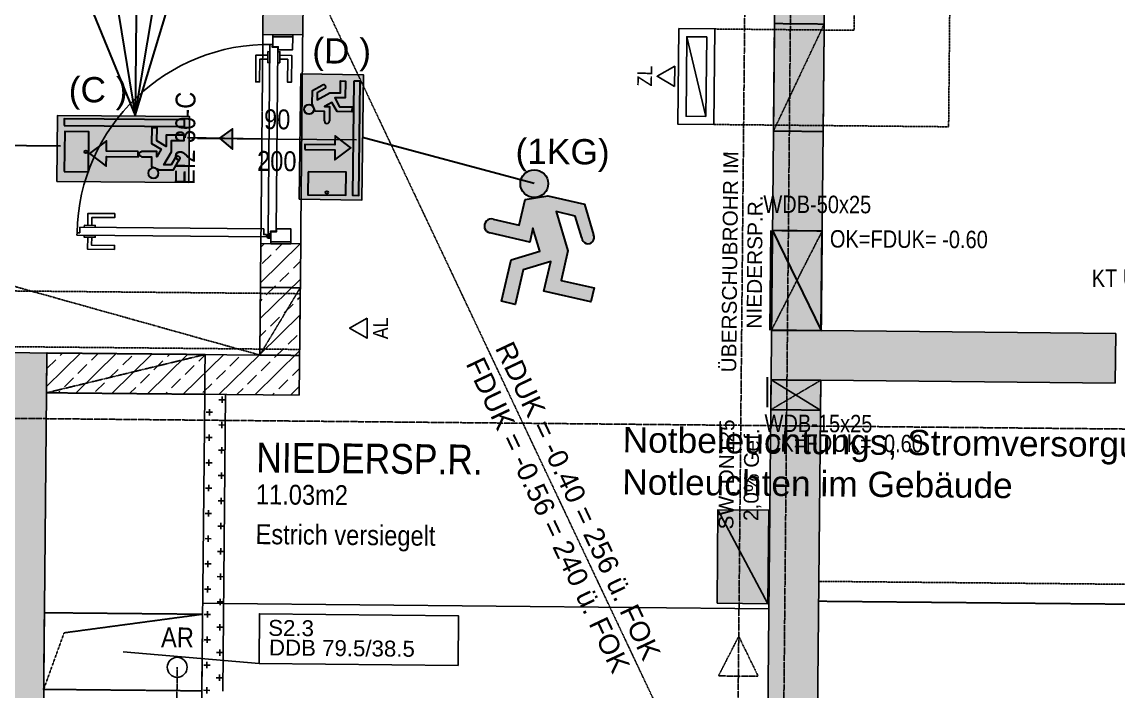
# Model space of a CAD drawing. Header units: millimetres. Extents: x 129024 to 200890, y -97881 to 32593.
# Drawn here: x 178564 to 184072, y -39188 to -35826 of the extents above; entities that cross this region are included whole.
import ezdxf
from ezdxf.enums import TextEntityAlignment as Align

# ---------------------------------------------------------------- set-up
doc = ezdxf.new("R2010")
doc.units = ezdxf.units.MM
doc.linetypes.add('HIDDEN2', pattern=[0.1875, 0.125, -0.0625])
doc.linetypes.add('STRICHPUNKT', pattern=[1, 0.5, -0.25, 0, -0.25])
for name, color, linetype in [('01-TXT---------M0', 1, 'Continuous'), ('01-TXT---------PP', 1, 'Continuous'), ('01-TXT-G00-Lk2-M0', 1, 'Continuous'), ('02-AXO-G00-Lk2-M0', 8, 'STRICHPUNKT'), ('02-DIM-G00-Lk2-ACHSEN', 251, 'Continuous'), ('02-DIM-G00-Lk2-M0', 8, 'Continuous'), ('02-FIL-G00-Lk2-ORANGE', 40, 'Continuous'), ('02-FIL-G00-Lk2-STB', 8, 'Continuous'), ('02-HID-G00-Lk2-M0', 8, 'HIDDEN2'), ('02-TWA-G00-Lk2-M0', 4, 'Continuous'), ('02-ZWA-G00-Lk2-M0', 2, 'Continuous'), ('03-HID-G00-LK2-M0', 8, 'HIDDEN2'), ('03-SYM-G00-LK2-M0', 8, 'Continuous'), ('03-TXT-G00-Lk2-M0', 8, 'Continuous'), ('05-STO---------M0', 1, 'Continuous'), ('05-SYM---------M0', 8, 'Continuous'), ('05-SYM-G00-LK2-M0', 8, 'Continuous'), ('05-TXT--------M0', 8, 'Continuous'), ('05-TXT-G00-LK2-M0', 8, 'Continuous'), ('05_HLP---------M0', 6, 'Continuous'), ('07-SAN-G00-Lk2-LÜFTUNGEN', 80, 'HIDDEN2'), ('07-SWK-G00-Lk2-M0', 34, 'STRICHPUNKT'), ('07-SWK-G00-Lk2-TXT', 34, 'Continuous')]:
    doc.layers.add(name, color=color, linetype=linetype)
doc.layers.add('E_Bauangaben', color=242, linetype='Continuous', true_color=0xcb1042)
doc.styles.add('0.EG (1)$0$ERSTELLTER_STIL_2', font='ARIALN.TTF')
doc.styles.add('ARIAL', font='arial.ttf', dxfattribs={"width": 0.85})
doc.styles.get("Standard").update_dxf_attribs({"font": 'arial.ttf'})
doc.dimstyles.new('pp chromy&schneider', dxfattribs={"dimscale": 0.005, "dimtxt": 25, "dimasz": 10, "dimexe": 0, "dimexo": 0, "dimgap": 5, "dimtad": 1, "dimdec": 1, "dimlfac": 100, "dimrnd": 0.1, "dimzin": 9, "dimdsep": 46, "dimtxsty": 'ARIAL', "dimblk": 'c&s kote', "dimcen": 0, "dimse1": 1, "dimse2": 1, "dimclrd": 8, "dimclrt": 8, "dimadec": 0, "dimazin": 0, "dimtfac": 0.75, "dimtdec": 1, "dimtix": 1, "dimtmove": 2, "dimatfit": 0, "dimldrblk": 'NONE', "dimfxl": 1, "dimtolj": 1, "dimlwd": -1, "dimarcsym": 0})
pattern_1 = [(44.45009, (103083.84, -85315.77), (-88.93653, 90.66032), []), (44.45009, (103173.64, -85316.63), (-88.93653, 90.66032), [63.5, -31.75])]

# ---------------------------------------------------------------- blocks, each defined once
blk = doc.blocks.new('c&s kote')
at = {"color": 8}
for p, q in [((0, -2), (0, 2)), ((0, 2), (0, -2)), ((-2, 0), (2, 0)), ((2, 0), (-2, 0))]:
    blk.add_line(p, q, dxfattribs=at)
blk.add_circle((0, 0), 0.5, dxfattribs=at)
blk = doc.blocks.new('*D570')
at = {"layer": '02-DIM-G00-Lk2-M0', "color": 8, "transparency": 16777216}
blk.add_line((179577, -38747.8), (182316.8, -38774.1), dxfattribs=at)
at = {"layer": 'Defpoints', "color": 0, "transparency": 16777216}
for p in [(182316.8, -38774.1), (179566.6, -39827.7), (182306.4, -39854)]:
    blk.add_point(p, dxfattribs=at)
at = {"layer": '02-DIM-G00-Lk2-M0', "color": 8, "transparency": 16777216, "xscale": 0.05, "yscale": 0.05, "zscale": 0.05}
for p, rotation in [((179576.9, -38747.8), 179.4500874510324), ((182316.8, -38774.1), 359.4500874510325)]:
    blk.add_blockref('c&s kote', p, dxfattribs=dict(at, rotation=rotation))
at = {"layer": '02-DIM-G00-Lk2-M0', "color": 8, "transparency": 16777216, "insert": (180946.9, -38760.8), "char_height": 0.125, "attachment_point": 5, "rotation": 359.4501, "style": 'ARIAL'}
blk.add_mtext('\\A1;273999.9', dxfattribs=at)
blk = doc.blocks.new('_None')
blk = doc.blocks.new('01-SQM')
at = {"layer": '01-TXT---------M0', "color": 1, "style": 'ARIAL', "width": 0.85}
blk.add_attdef('ROOM', (0, 0), '', height=0.15, dxfattribs=at)
blk.add_attdef('AREA', text='', height=0.1, dxfattribs=at).set_placement((0, -0.06), align=Align.TOP_LEFT)
at = {"layer": '01-TXT---------PP', "color": 1, "style": 'ARIAL', "width": 0.85}
blk.add_attdef('NR', text='', height=0.15, dxfattribs=at).set_placement((-0.1173, 0), align=Align.RIGHT)
blk.add_attdef('FLOOR', text='', height=0.1, dxfattribs=at).set_placement((0, -0.26), align=Align.TOP_LEFT)
blk = doc.blocks.new('03-rar')
blk.add_circle((0, 0), 0.05)
at = {"layer": '01-TXT---------M0', "color": 8, "style": 'ARIAL', "width": 0.85}
blk.add_attdef('RR', text='', height=0.1, dxfattribs=at).set_placement((0, 0.1), align=Align.CENTER)
blk = doc.blocks.new('05-TXT')
at = {"layer": '05-TXT--------M0'}
blk.add_line((-0.4, 0), (0.4, 0), dxfattribs=at)
at = {"layer": '05-TXT--------M0', "color": 8, "style": 'ARIAL', "width": 0.85}
blk.add_attdef('BREITE', text='', height=0.1, dxfattribs=at).set_placement((0, 0.05), align=Align.CENTER)
blk.add_attdef('HÖHE', text='', height=0.1, rotation=360, dxfattribs=at).set_placement((0, -0.06), align=Align.TOP_CENTER)
blk = doc.blocks.new('*D555')
at = {"layer": '02-DIM-G00-Lk2-ACHSEN', "color": 8, "transparency": 16777216}
blk.add_arc((189767, -26285), 378.3, 359.4577, 89.4425, dxfattribs=at)
at = {"layer": 'Defpoints', "color": 0, "transparency": 16777216}
for p in [(189790.7, -23821.4), (158479.2, -25984.7), (190096.4, -26099), (192166.9, -26308), (189455.4, -58747.3)]:
    blk.add_point(p, dxfattribs=at)
at = {"layer": '02-DIM-G00-Lk2-ACHSEN', "color": 8, "transparency": 16777216, "xscale": 0.05, "yscale": 0.05, "zscale": 0.05}
for p, rotation in [((189770.6, -25906.8), 179.44630059339), ((190145.3, -26288.6), 269.4538743099132)]:
    blk.add_blockref('c&s kote', p, dxfattribs=dict(at, rotation=rotation))
at = {"layer": '02-DIM-G00-Lk2-ACHSEN', "color": 8, "transparency": 16777216, "insert": (190037.1, -26020.1), "char_height": 0.125, "attachment_point": 5, "rotation": 314.4501, "style": 'ARIAL'}
blk.add_mtext('\\A1;90.00°', dxfattribs=at)
blk = doc.blocks.new('*D537')
at = {"layer": '02-DIM-G00-Lk2-ACHSEN', "color": 8, "transparency": 16777216}
blk.add_arc((161316.2, -55406.6), 946.5, 178.7656, 269.4471, dxfattribs=at)
at = {"layer": 'Defpoints', "color": 0, "transparency": 16777216}
for p in [(161622, -23551.1), (158274.1, -55340.9), (160488.3, -55865.4), (191881.3, -56066.9), (161286.7, -58476.9)]:
    blk.add_point(p, dxfattribs=at)
at = {"layer": '02-DIM-G00-Lk2-ACHSEN', "color": 8, "transparency": 16777216, "xscale": 0.05, "yscale": 0.05, "zscale": 0.05}
for p, rotation in [((160369.9, -55386.2), 88.76408441988075), ((161307.1, -56353.1), 359.4485741282728)]:
    blk.add_blockref('c&s kote', p, dxfattribs=dict(at, rotation=rotation))
at = {"layer": '02-DIM-G00-Lk2-ACHSEN', "color": 8, "transparency": 16777216, "insert": (160636.6, -56065.3), "char_height": 0.125, "attachment_point": 5, "rotation": 314.1063, "style": 'ARIAL'}
blk.add_mtext('\\A1;90.69°', dxfattribs=at)
blk = doc.blocks.new('*D538')
at = {"layer": '02-DIM-G00-Lk2-ACHSEN', "color": 8, "transparency": 16777216}
blk.add_arc((189481.7, -56015), 916.3, 269.4532, 358.7594, dxfattribs=at)
at = {"layer": 'Defpoints', "color": 0, "transparency": 16777216}
for p in [(189790.7, -23821.4), (158274.1, -55340.9), (191881.3, -56066.9), (189929, -56814.7), (189455.4, -58747.3)]:
    blk.add_point(p, dxfattribs=at)
at = {"layer": '02-DIM-G00-Lk2-ACHSEN', "color": 8, "transparency": 16777216, "xscale": 0.05, "yscale": 0.05, "zscale": 0.05}
for p, rotation in [((190397.7, -56034.8), 88.7610078103221), ((189472.9, -56931.2), 179.4516507379268)]:
    blk.add_blockref('c&s kote', p, dxfattribs=dict(at, rotation=rotation))
at = {"layer": '02-DIM-G00-Lk2-ACHSEN', "color": 8, "transparency": 16777216, "insert": (190119.3, -56672.9), "char_height": 0.125, "attachment_point": 5, "rotation": 44.1063, "style": 'ARIAL'}
blk.add_mtext('\\A1;89.31°', dxfattribs=at)
blk = doc.blocks.new('TÜR-BLOCKZARGE-90')
at = {"layer": '05-STO---------M0'}
for points in [[(-0.465, 0.05), (-0.515, 0.05), (-0.515, -0.05), (-0.45, -0.05), (-0.45, -0.05), (-0.45, -0.05), (-0.45, 0.022), (-0.465, 0.022), (-0.465, 0.05)], [(0.465, 0.05), (0.515, 0.05), (0.515, -0.05), (0.45, -0.05), (0.45, -0.05), (0.45, -0.05), (0.45, 0.022), (0.465, 0.022), (0.465, 0.05)]]:
    blk.add_lwpolyline(points, dxfattribs=at)
at = {"layer": '05-SYM---------M0'}
for points in [[(-0.4516, 0.0864), (-0.4516, 0.0864), (-0.4516, 0.0864), (-0.4516, 0.0864), (-0.4796, 0.0864), (-0.4796, 0.0724), (-0.4916, 0.0724), (-0.4916, 1.0244), (-0.4796, 1.0244), (-0.4796, 1.0104), (-0.4516, 1.0104), (-0.4516, 1.0104), (-0.4516, 1.0104), (-0.4516, 0.0864)], [(-0.5016, 0.9704), (-0.5616, 0.9704), (-0.5616, 0.8354), (-0.5416, 0.8354), (-0.5416, 0.9504), (-0.5016, 0.9504)], [(-0.4916, 0.9879), (-0.5016, 0.9879), (-0.5016, 0.9329), (-0.4916, 0.9329)], [(-0.4516, 0.9879), (-0.4416, 0.9879), (-0.4416, 0.9329), (-0.4516, 0.9329)], [(-0.4416, 0.9704), (-0.3816, 0.9704), (-0.3816, 0.8354), (-0.4016, 0.8354), (-0.4016, 0.9504), (-0.4416, 0.9504)], [(-0.493, 0.0604), (-0.483, 0.0604)], [(-0.488, 0.0654), (-0.488, 0.0554)]]:
    blk.add_lwpolyline(points, dxfattribs=at)
for points in [[(-0.515, 0.05), (-0.525, 0.05), (-0.525, -0.05), (-0.515, -0.05)], [(0.515, 0.05), (0.525, 0.05), (0.525, -0.05), (0.515, -0.05)]]:
    blk.add_lwpolyline(points, close=True, dxfattribs=at)
blk.add_circle((-0.488, 0.0604), 0.01, dxfattribs=at)
blk.add_arc((-0.488, 0.0604), 0.964, 359.5008, 89.5008, dxfattribs=at)
at = {"layer": '05_HLP---------M0'}
for points in [[(0.422, 0.074), (0.422, 0.134), (0.287, 0.134), (0.287, 0.114), (0.402, 0.114), (0.402, 0.074)], [(-0.525, 0.1), (-0.525, -0.1)], [(-0.462, 0.024), (-0.462, 0.024), (-0.462, 0.024), (-0.462, 0.024), (-0.462, 0.052), (-0.476, 0.052), (-0.476, 0.064), (0.476, 0.064), (0.476, 0.052), (0.462, 0.052), (0.462, 0.024), (0.462, 0.024), (0.462, 0.024), (-0.462, 0.024)], [(0.4395, 0.064), (0.4395, 0.074), (0.3845, 0.074), (0.3845, 0.064)], [(0.525, 0.1), (0.525, -0.1)], [(0.422, 0.014), (0.422, -0.046), (0.287, -0.046), (0.287, -0.026), (0.402, -0.026), (0.402, 0.014)], [(0.4395, 0.024), (0.4395, 0.014), (0.3845, 0.014), (0.3845, 0.024)]]:
    blk.add_lwpolyline(points, dxfattribs=at)
blk = doc.blocks.new('*D512')
at = {"layer": '02-DIM-G00-Lk2-M0', "color": 8, "transparency": 16777216}
for p, q in [((179471.9, -38746.8), (179471.8, -38746.8)), ((179471.9, -38746.8), (179576.9, -38747.8)), ((179577, -38747.8), (179577, -38747.8))]:
    blk.add_line(p, q, dxfattribs=at)
at = {"layer": 'Defpoints', "color": 0, "transparency": 16777216}
for p in [(179587, -37697.8), (179576.9, -38747.8), (179471.4, -38801.8)]:
    blk.add_point(p, dxfattribs=at)
at = {"layer": '02-DIM-G00-Lk2-M0', "color": 8, "transparency": 16777216, "xscale": 0.05, "yscale": 0.05, "zscale": 0.05}
for p, rotation in [((179471.9, -38746.8), 359.4500874510325), ((179576.9, -38747.8), 179.4500874510324)]:
    blk.add_blockref('c&s kote', p, dxfattribs=dict(at, rotation=rotation))
at = {"layer": '02-DIM-G00-Lk2-M0', "color": 8, "transparency": 16777216, "insert": (179735.1, -38660.5), "char_height": 0.125, "attachment_point": 5, "rotation": 359.4501, "style": 'ARIAL'}
blk.add_mtext('\\A1;10500', dxfattribs=at)
blk = doc.blocks.new('9809550')
at = {"color": 18, "lineweight": 30, "true_color": 0x000000}
for points in [[(423921.7, 99168.8), (423956.8, 99168.8), (423956.8, 99202.9), (423984.5, 99214.5), (424033.7, 99214.5), (424053.8, 99178.3)], [(424040.2, 99170.9), (424025.2, 99196.7), (423999.7, 99196.8), (424026.2, 99150.3), (424026.2, 99110.9), (424070.2, 99110.9), (424070.2, 99092.3), (424007.5, 99092.3), (424007.5, 99131.7), (423975, 99113.1), (423975, 99067), (423956.5, 99067), (423956.5, 99122.4), (423990.5, 99141.9), (423975.1, 99168.8), (423975.1, 99150.2), (423921.7, 99150.3)]]:
    blk.add_lwpolyline(points, dxfattribs=at)
blk.add_circle((423963.6, 99225.9), 18.1, dxfattribs=at)
for centre, radius, start, end in [((424047.8, 99173.1), 7.96, 195.7299, 41.4005), ((423921.7, 99159.5), 9.27, 89.9849, 270.0151)]:
    blk.add_arc(centre, radius, start, end, dxfattribs=at)
blk = doc.blocks.new('RIVO-SIBEL-ARR-down')
h = blk.add_hatch(color=100)
h.paths.add_polyline_path([(3686.69, 1956.46), (3686.69, 1947.63), (3704.36, 1947.63), (3704.36, 1956.46)])
h.paths.add_polyline_path([(3693.72, 1955.75), (3694.43, 1955.76), (3694.43, 1951.52), (3695.72, 1951.52), (3694.04, 1949.27), (3692.34, 1951.53), (3693.72, 1951.53)], flags=16)
h.paths.add_polyline_path([(3690.59, 1955.25), (3690.59, 1949.9), (3687.35, 1949.9), (3687.35, 1955.25)], flags=16)
h.paths.add_polyline_path([(3699.13, 1953.06), (3699.13, 1954.59, -0.30558), (3698.7, 1955.23, -1), (3700.07, 1955.23, -0.302406), (3699.65, 1954.59), (3700.18, 1954.8), (3702.06, 1954.8), (3702.82, 1953.42, -0.97219), (3702.38, 1953), (3701.73, 1954.12), (3700.76, 1954.12), (3701.77, 1952.35), (3701.77, 1950.85), (3703.45, 1950.85), (3703.45, 1950.14), (3701.06, 1950.14), (3701.06, 1951.64), (3699.82, 1950.93), (3699.82, 1949.18), (3699.12, 1949.18), (3699.12, 1951.29), (3700.41, 1952.03), (3699.82, 1953.05), (3699.82, 1952.35), (3697.79, 1952.35, -1), (3697.79, 1953.06)], flags=16)
h.paths.add_polyline_path([(3703.45, 1948.98), (3703.45, 1948.07), (3687.35, 1948.07), (3687.35, 1948.98)], flags=16)
h = blk.add_hatch(color=7)
h.paths.add_polyline_path([(3690.59, 1955.25), (3687.35, 1955.25), (3687.35, 1949.9), (3690.59, 1949.9)])
h.paths.add_polyline_path([(3703.45, 1948.98), (3687.35, 1948.98), (3687.35, 1948.07), (3703.45, 1948.07)])
blk.add_hatch(color=256).paths.add_polyline_path([(3693.72, 1951.53), (3692.34, 1951.53), (3694.04, 1949.27), (3695.72, 1951.52), (3694.43, 1951.52), (3694.43, 1955.76), (3693.72, 1955.75)])
h = blk.add_hatch(color=256)
h.paths.add_polyline_path([(3700.76, 1954.12), (3701.73, 1954.12), (3702.38, 1953, 0.97219), (3702.82, 1953.42), (3702.06, 1954.8), (3700.18, 1954.8), (3699.13, 1954.36), (3699.13, 1953.06), (3697.79, 1953.06, 1), (3697.79, 1952.35), (3699.82, 1952.35), (3699.82, 1953.05), (3700.41, 1952.03), (3699.12, 1951.29), (3699.12, 1949.18), (3699.82, 1949.18), (3699.82, 1950.93), (3701.06, 1951.64), (3701.06, 1950.14), (3703.45, 1950.14), (3703.45, 1950.85), (3701.77, 1950.85), (3701.77, 1952.35)])
h.paths.add_polyline_path([(3698.7, 1955.23, 1), (3700.07, 1955.23, 1)])
blk.add_lwpolyline([(3686.69, 1956.46), (3704.36, 1956.46), (3704.36, 1947.63), (3686.69, 1947.63)], close=True)
at = {"color": 18, "lineweight": 30, "true_color": 0x000000}
for points in [[(3690.59, 1955.25), (3687.35, 1955.25), (3687.35, 1949.9), (3690.59, 1949.9)], [(3703.45, 1948.98), (3687.35, 1948.98), (3687.35, 1948.07), (3703.45, 1948.07)]]:
    blk.add_lwpolyline(points, close=True, dxfattribs=at)
blk.add_lwpolyline([(3693.72, 1955.75), (3693.72, 1951.53), (3692.34, 1951.53), (3694.04, 1949.27), (3695.72, 1951.52), (3694.43, 1951.52), (3694.43, 1955.76), (3693.72, 1955.75)], dxfattribs=at)
blk.add_circle((3687.72, 1952.58), 0.19, dxfattribs=at)
at = {"xscale": 0.0381026673526157, "yscale": 0.0381026673526157, "zscale": 0.0381026673526157}
blk.add_blockref('9809550', (-12454.76, -1825.54), dxfattribs=at)
blk = doc.blocks.new('Fluchtwegpfeil')
at = {"lineweight": 30}
h = blk.add_hatch(color=100, dxfattribs=at)
h.dxf.hatch_style = 1
h.paths.add_polyline_path([(178497.6, 33031), (178497.6, 32977.4), (178562.6, 32977.4), (178563.3, 32977.9)])
h.paths.add_polyline_path([(178562.6, 32977.4), (178497.6, 32977.4), (178497.6, 32929.8)])
at = {"color": 100, "lineweight": 30}
blk.add_lwpolyline([(178563.3, 32977.9), (178497.6, 33031), (178497.6, 32929.8), (178563.3, 32977.9)], dxfattribs=at)
blk = doc.blocks.new('750298750')
h = blk.add_hatch(color=3)
h.paths.add_polyline_path([(426943.6, 99576.9), (426968.1, 99576.8), (426982.5, 99552, 1.25347), (426995.6, 99559.2), (426976.3, 99594), (426929, 99594), (426902.3, 99582.8), (426902.3, 99550), (426868.6, 99550, 1), (426868.6, 99532.2), (426919.9, 99532.1), (426919.9, 99550), (426934.8, 99524.1), (426902.1, 99505.4), (426902.1, 99452.1), (426919.8, 99452.1), (426919.8, 99496.4), (426951.1, 99514.3), (426951.1, 99476.4), (427011.4, 99476.4), (427011.4, 99494.3), (426969.1, 99494.3), (426969.1, 99532.2)])
h.paths.add_polyline_path([(426891.5, 99604.9, 1), (426926.3, 99604.9, 1)])
at = {"xscale": 0.9619413167778113, "yscale": 0.9619413167778113, "zscale": 0.9619413167778113}
blk.add_blockref('9809550', (19080.8, 4155.4), dxfattribs=at)
blk = doc.blocks.new('595995')
blk.add_hatch(color=256).paths.add_polyline_path([(423732.4, 99468.9), (423791.5, 99424.8), (423791.5, 99458.8), (423902.8, 99458.8), (423902.6, 99477.2), (423791.8, 99477.2), (423791.8, 99513.6)])
at = {"color": 18, "lineweight": 30, "true_color": 0x000000}
blk.add_lwpolyline([(423902.6, 99477.2), (423791.8, 99477.2), (423791.8, 99513.6), (423732.4, 99468.9), (423791.5, 99424.8), (423791.5, 99458.8), (423902.8, 99458.8), (423902.6, 99477.2)], dxfattribs=at)
blk = doc.blocks.new('RIVO-RZ-ARR_right')
h = blk.add_hatch(color=100)
h.paths.add_polyline_path([(423617.7, 99567.6), (423617.7, 99335.8), (424081.3, 99335.8), (424081.3, 99567.6)])
h.paths.add_polyline_path([(423908.3, 99478.6), (423908.3, 99512.6), (423967.3, 99468.5), (423907.9, 99423.9), (423907.9, 99460.2), (423797.1, 99460.2), (423797, 99478.6)], flags=16)
h.paths.add_polyline_path([(423735.7, 99518.5), (423749.5, 99512.3), (423749.5, 99478.1), (423784.5, 99478.1, -0.998804), (423784.6, 99459.6), (423731.2, 99459.5), (423731.2, 99478.1), (423715.7, 99451.2), (423749.8, 99431.8), (423749.8, 99376.3), (423731.3, 99376.3), (423731.3, 99422.4), (423698.8, 99441), (423698.8, 99401.6), (423636.1, 99401.6), (423636.1, 99420.2), (423680.1, 99420.2), (423680.1, 99459.6), (423706.5, 99506.1), (423681.1, 99506), (423666.1, 99480.2, -1.008523), (423650.8, 99484.7), (423672.6, 99523.9), (423721.8, 99523.9), (423735.7, 99518.5, -0.302406), (423724.6, 99535.2, -1), (423760.8, 99535.2, -0.535619)], flags=16)
h.paths.add_polyline_path([(424057.5, 99371.2), (424057.5, 99347.4), (423635.1, 99347.4), (423635.1, 99371.2)], flags=16)
h.paths.add_polyline_path([(423970.6, 99533.1), (424055.7, 99533.1), (424055.7, 99392.7), (423970.6, 99392.7)], flags=16)
h = blk.add_hatch(color=256)
h.paths.add_polyline_path([(423706.5, 99506.1), (423680.1, 99459.6), (423680.1, 99420.2), (423636.1, 99420.2), (423636.1, 99401.6), (423698.8, 99401.6), (423698.8, 99441), (423731.3, 99422.4), (423731.3, 99376.3), (423749.8, 99376.3), (423749.8, 99431.8), (423715.7, 99451.2), (423731.2, 99478.1), (423731.2, 99459.5), (423784.6, 99459.6, 0.998804), (423784.5, 99478.1), (423749.5, 99478.1), (423749.5, 99512.3), (423721.8, 99523.9), (423672.6, 99523.9), (423652.5, 99487.7, 1.25347), (423666.1, 99480.2), (423681.1, 99506)])
h.paths.add_polyline_path([(423760.8, 99535.2, 1), (423724.6, 99535.2, 1)])
for points in [[(424055.7, 99533.1), (423970.6, 99533.1), (423970.6, 99392.7), (424055.7, 99392.7)], [(424057.5, 99347.4), (424057.5, 99371.2), (423635.1, 99371.2), (423635.1, 99347.4)]]:
    blk.add_hatch(color=256).paths.add_polyline_path(points)
blk.add_lwpolyline([(423617.7, 99567.6), (424081.3, 99567.6), (424081.3, 99335.8), (423617.7, 99335.8)], close=True)
at = {"color": 18, "lineweight": 30, "true_color": 0x000000}
for points in [[(424055.7, 99533.1), (423970.6, 99533.1), (423970.6, 99392.7), (424055.7, 99392.7)], [(424057.5, 99371.2), (423635.1, 99371.2), (423635.1, 99347.4), (424057.5, 99347.4)]]:
    blk.add_lwpolyline(points, close=True, dxfattribs=at)
blk.add_circle((423980.2, 99463.1), 5, dxfattribs=at)
at = {"xscale": -1, "rotation": 359.9999999997448}
blk.add_blockref('9809550', (847706.3, 309.3), dxfattribs=at)
at = {"rotation": 180.0000000000325}
blk.add_blockref('595995', (847699.7, 198937.4), dxfattribs=at)
blk = doc.blocks.new('Gruppenbatterie-Verteiler')
h = blk.add_hatch(color=256)
h.set_gradient(color1=(0, 255, 0), color2=(0, 255, 0), tint=1)
h.paths.add_polyline_path([(2108.28, 646.2), (2091.24, 646.2), (2091.24, 636.93)])
h = blk.add_hatch(color=256)
h.set_gradient(color1=(255, 255, 255), tint=1)
h.paths.add_polyline_path([(2108.28, 636.93), (2108.28, 646.2), (2091.24, 636.93)])
blk.add_lwpolyline([(2091.24, 646.2), (2108.28, 646.2), (2108.28, 636.93), (2091.24, 636.93)], close=True)
blk.add_lwpolyline([(2091.24, 636.93), (2108.28, 646.2)])

msp = doc.modelspace()

# ---------------------------------------------------------------- hatches: boundary and pattern name
at = {"layer": '02-FIL-G00-Lk2-ORANGE'}
h = msp.add_hatch(dxfattribs=at)
h.set_pattern_fill('CROSS', color=256, scale=10, angle=106.4966287, style=0)
h.set_pattern_definition([(359.45009, (103083.837, -85315.77), (64.106525, 62.887625), [31.75, -95.25]), (89.45009, (103099.56, -85331.8), (-62.887625, 64.106525), [31.75, -95.25])])
h.paths.add_polyline_path([(179587.0115, -37697.8275), (179482.0164, -37696.8198), (179461.5734, -39826.7216), (179566.5686, -39827.7294), (179572.711, -39187.7589)])
at = {"layer": '02-FIL-G00-Lk2-STB'}
h = msp.add_hatch(dxfattribs=at)
h.set_pattern_fill('ANSI33', color=256, scale=20, angle=106.4966287, style=0)
h.set_pattern_definition(pattern_1)
h.paths.add_polyline_path([(182630.0367, -32187.4527), (184109.9644, -32201.6572), (184112.3638, -31951.6683), (182632.4361, -31937.4639), (182683.598, -26607.0366), (182433.6036, -26604.6371), (182349.8212, -35334.2351), (179779.9396, -35309.5692), (179779.9382, -35309.7157), (179774.373, -35889.5387), (179974.3638, -35891.4582), (179978.0109, -35511.4795), (182347.9029, -35534.2259), (182327.8434, -37624.1299), (182577.8336, -37626.5294), (184057.7597, -37640.7339), (184060.1591, -37390.7454), (182580.233, -37376.5409)])
h = msp.add_hatch(dxfattribs=at)
h.set_pattern_fill('ANSI33', color=256, scale=20, angle=106.4966287, style=0)
h.set_pattern_definition(pattern_1)
h.paths.add_polyline_path([(179964.2844, -36941.4098), (179764.2936, -36939.4903), (179758.9184, -37499.4683), (178688.9725, -37489.1989), (178687.053, -37689.1897), (179956.9897, -37701.3786)])
h = msp.add_hatch(dxfattribs=at)
h.set_pattern_fill('ANSI33', color=256, scale=20, angle=106.4966287, style=0)
h.set_pattern_definition(pattern_1)
h.paths.add_polyline_path([(182577.8336, -37626.5294), (182327.8434, -37624.1299), (182306.4402, -39854.0268), (180731.5159, -39838.9106), (180731.5159, -39838.9106), (180031.5481, -39832.1923), (178666.61, -39819.0915), (178687.053, -37689.1897), (178688.9725, -37489.1989), (176659.066, -37469.7157), (176663.193, -37039.7355), (176333.2082, -37036.5682), (176331.2887, -37236.559), (176411.285, -37237.3268), (176407.158, -37667.307), (178487.0622, -37687.2701), (178464.6997, -40017.1628), (182304.5207, -40054.0176), (182289.1651, -41653.944), (181829.1872, -41649.5291), (181827.2677, -41849.5199), (182287.2441, -41853.9348), (182275.7273, -43053.8793), (188005.4612, -43108.8736), (188007.3806, -42908.8832), (182527.6364, -42856.2882)])

# ---------------------------------------------------------------- linework, layer by layer
at = {"color": 100, "lineweight": 30}
for points in [[(179181.4273, -31483.0716), (179133.3569, -36296.3764)], [(179769.3333, -36414.5145), (179395.1104, -36408.0166)], [(178756.6078, -36449.2811), (175848.6995, -36421.3708), (175845.8859, -36714.5067)]]:
    msp.add_lwpolyline(points, dxfattribs=at)
at = {"color": 4, "lineweight": 30}
for points in [[(178506.99, -32471.5701), (179133.3569, -36296.3764), (179724.4391, -32779.2601)], [(178485.4413, -34716.6706), (179133.3569, -36296.3764), (179708.9758, -34390.3392)], [(181137.6945, -36638.2697), (180275.5669, -36406.2875)]]:
    msp.add_lwpolyline(points, dxfattribs=at)
at = {"color": 1}
msp.add_lwpolyline([(182327.8449, -37624.13), (182576.3939, -37776.5225), (182577.8336, -37626.5294), (182327.8449, -37624.13), (182326.4037, -37774.124), (182576.3939, -37776.5225)], dxfattribs=at)
at = {"layer": '01-TXT-G00-Lk2-M0', "flags": 128}
for points in [[(181842.8706, -36150.1471), (181755.471, -36098.5622), (181843.8446, -36048.6644)], [(180298.6151, -37313.8963), (180210.2415, -37363.7941), (180297.6411, -37415.379)]]:
    msp.add_lwpolyline(points, close=True, dxfattribs=at)
at = {"layer": '02-AXO-G00-Lk2-M0'}
for points in [[(182540.9961, -23751.8383), (182205.7752, -58677.6714)], [(158444.1061, -37624.9022), (192055.1895, -37947.5041)]]:
    msp.add_lwpolyline(points, dxfattribs=at)
at = {"layer": '02-FIL-G00-Lk2-STB'}
for points in [[(178687.053, -37689.1897), (178688.9725, -37489.1989)], [(182577.8336, -37626.5294), (182327.8449, -37624.13)]]:
    msp.add_lwpolyline(points, dxfattribs=at)
at = {"layer": '02-HID-G00-Lk2-M0', "color": 4}
for points in [[(182339.8122, -36374.1869), (182344.995, -35834.2118), (182595.0129, -35836.6115), (182589.8302, -36376.5866)], [(182580.233, -37376.5409), (182330.2445, -37374.1415), (182335.0433, -36874.1646), (182585.0318, -36876.564)], [(179758.9184, -37499.4686), (179958.9093, -37501.3883), (179962.1721, -37161.4045), (179762.1814, -37159.485), (179758.9185, -37499.4686)], [(178687.053, -37689.1897), (178688.9725, -37489.1989), (179483.9359, -37496.829), (179482.0123, -37696.8197), (178687.053, -37689.1897)], [(182577.8336, -37626.5294), (182327.8449, -37624.13), (182326.4053, -37774.123), (182576.3939, -37776.5225), (182577.8336, -37626.5294)]]:
    msp.add_lwpolyline(points, close=True, dxfattribs=at)
for points in [[(182595.0129, -35836.6115), (182339.8122, -36374.1869)], [(182585.0318, -36876.564), (182330.2445, -37374.1415)], [(179758.9185, -37499.4686), (179962.1721, -37161.4045)], [(178687.053, -37689.1897), (179483.9359, -37496.829)], [(182326.4053, -37774.123), (182577.8336, -37626.5294)]]:
    msp.add_lwpolyline(points, dxfattribs=at)
at = {"layer": '02-HID-G00-Lk2-M0'}
for points in [[(179774.373, -35889.5387), (179764.2936, -36939.4903)], [(179974.3638, -35891.4582), (179964.2844, -36941.4098)], [(182567.1787, -38736.4779), (187996.9249, -38788.5931)]]:
    msp.add_lwpolyline(points, dxfattribs=at)
at = {"layer": '02-HID-G00-Lk2-M0', "ltscale": 0.5}
msp.add_lwpolyline([(182568.1385, -38636.4825), (187997.8846, -38688.5977)], dxfattribs=at)
at = {"layer": '02-TWA-G00-Lk2-M0'}
for p, q in [((182630.0367, -32187.4527), (182580.233, -37376.5409)), ((179779.9396, -35309.5692), (179774.373, -35889.5387)), ((179978.0109, -35511.4795), (179974.3638, -35891.4582)), ((182347.9029, -35534.2259), (182306.4402, -39854.0268)), ((179764.2936, -36939.4903), (179758.9184, -37499.4683)), ((179964.2844, -36941.4098), (179956.9897, -37701.3786)), ((184060.1591, -37390.7454), (182580.233, -37376.5409)), ((176659.066, -37469.7157), (179758.9184, -37499.4683)), ((182577.8336, -37626.5294), (182527.6364, -42856.2882)), ((182577.8336, -37626.5294), (184057.7597, -37640.7339)), ((178687.053, -37689.1897), (178666.61, -39819.0915)), ((178687.053, -37689.1897), (179956.9897, -37701.3786))]:
    msp.add_line(p, q, dxfattribs=at)
for points in [[(179774.373, -35889.5387), (179974.3638, -35891.4582)], [(179764.2936, -36939.4903), (179964.2844, -36941.4098)], [(184060.1591, -37390.7454), (184057.7597, -37640.7339)]]:
    msp.add_lwpolyline(points, dxfattribs=at)
at = {"layer": '02-ZWA-G00-Lk2-M0'}
for points in [[(179461.5734, -39826.7216), (179482.0164, -37696.8198)], [(179572.711, -39187.7589), (179587.0115, -37697.8275)]]:
    msp.add_lwpolyline(points, dxfattribs=at)
at = {"layer": '03-HID-G00-LK2-M0'}
msp.add_lwpolyline([(178676.4476, -38794.1388), (179471.411, -38801.7689), (179467.7159, -39186.7511), (178672.7525, -39179.121)], close=True, dxfattribs=at)
at = {"layer": '03-TXT-G00-Lk2-M0', "linetype": 'HIDDEN2'}
for points in [[(179978.0109, -35511.4795), (181983.9205, -39750.9267)], [(173575.2368, -35770.0399), (179758.9172, -37499.4683)], [(178672.7525, -39179.121), (178676.4476, -38794.1388), (179471.411, -38801.7689), (178775.4832, -38895.0939), (178672.7525, -39179.121)]]:
    msp.add_lwpolyline(points, dxfattribs=at)
at = {"layer": '03-TXT-G00-Lk2-M0'}
msp.add_lwpolyline([(179072.0817, -38990.445), (179754.8918, -39049.501), (179757.2913, -38799.5126), (180757.2452, -38809.1102), (180754.8458, -39059.0987), (179754.8918, -39049.501)], dxfattribs=at)
at = {"layer": '07-SAN-G00-Lk2-LÜFTUNGEN', "linetype": 'HIDDEN2', "ltscale": 0.5}
msp.add_line((182040.114, -36341.309), (183220.0884, -36352.6345), dxfattribs=at)
for points in [[(176468.4389, -31282.6011), (177298.4007, -31290.5672), (177288.851, -32285.5213), (183258.5704, -32342.8192), (183220.0884, -36352.6345)], [(176463.832, -31762.579), (176813.8159, -31765.9382), (176804.2663, -32760.8924), (182773.9862, -32818.1902), (182744.7169, -35868.0498), (182044.7208, -35861.3311)], [(169967.8025, -35485.4039), (169953.502, -36975.3353), (176663.193, -37039.7355), (176659.354, -37439.717), (179959.1973, -37471.3892)], [(170247.7896, -35488.0913), (170236.1765, -36698.0355), (176945.8674, -36762.4357), (176942.0284, -37162.4173), (179961.8846, -37191.4021)]]:
    msp.add_lwpolyline(points, dxfattribs=at)
at = {"layer": '07-SAN-G00-Lk2-LÜFTUNGEN', "linetype": 'Continuous', "ltscale": 0.5}
for points in [[(182040.114, -36341.3053), (182044.7209, -35861.3274), (181864.7292, -35859.5998), (181860.1223, -36339.5777)], [(182000.4998, -36300.9232), (182004.3388, -35900.9416), (181904.3434, -35899.9818), (181900.5044, -36299.9634)]]:
    msp.add_lwpolyline(points, close=True, dxfattribs=at)
msp.add_lwpolyline([(181904.3434, -35899.9818), (182000.4998, -36300.9232)], dxfattribs=at)
at = {"layer": '07-SWK-G00-Lk2-M0'}
msp.add_line((182271.5414, -27860.647), (182125.8458, -43040.3072), dxfattribs=at)
for points in [[(182165.4636, -38912.6305), (182063.5487, -39111.6615), (182263.5395, -39113.5811), (182165.4636, -38912.6305)], [(179343.847, -39068.0924), (179334.1778, -40075.5104)]]:
    msp.add_lwpolyline(points, dxfattribs=at)
at = {"layer": '07-SWK-G00-Lk2-TXT'}
msp.add_lwpolyline([(182003.2452, -37947.8263, 0, 0, 0), (182000.3659, -38247.8125, 50, 0, 0), (181998.9263, -38397.8056, 0, 0, 0)], format="xyseb", dxfattribs=at)
at = {"layer": 'E_Bauangaben', "color": 1, "lineweight": 30}
for p, q in [((182326.5129, -36874.4222), (182322.3964, -37374.0663)), ((182585.0317, -36876.5643), (182335.0401, -36874.5041)), ((182335.0401, -36874.5041), (182580.233, -37376.5409)), ((182580.233, -37376.5409), (182585.0317, -36876.5643)), ((182330.2445, -37374.1415), (182580.233, -37376.5409)), ((182309.4754, -37761.3415), (182310.5076, -37611.345))]:
    msp.add_line(p, q, dxfattribs=at)

# ---------------------------------------------------------------- block references
for name, p, xscale, yscale, zscale, rotation in [('RIVO-SIBEL-ARR-down', (248043.773, -168956.3393), 35.63733977160126, 35.63733977160126, 35.63733977160126, 89.28873873163711), ('RIVO-RZ-ARR_right', (786774.3044, 99986.3845), 1.430612080710695, 1.430612080710695, 1.430612080710695, 179.450087451034), ('Gruppenbatterie-Verteiler', (199339.414, -96641.736), 27.60392711553037, 27.60392711553037, 27.60392711553037, 89.4500874521982)]:
    msp.add_blockref(name, p, dxfattribs=dict(xscale=xscale, yscale=yscale, zscale=zscale, rotation=rotation))
at = {"color": 100, "lineweight": 30, "rotation": 179.4500874509925}
msp.add_blockref('Fluchtwegpfeil', (358427.3307, -5148.1149), dxfattribs=at)
at = {"color": 102, "lineweight": 30, "true_color": 0x21de37, "xscale": 4.006823643639401, "yscale": 4.006823643639401, "zscale": 4.006823643639401, "rotation": 346.9812482922447}
msp.add_blockref('750298750', (-1575348.5996, -40143.9996), dxfattribs=at)
at = {"layer": '01-TXT-G00-Lk2-M0', "xscale": 1000, "yscale": 1000, "zscale": 1000, "rotation": 359.4500874460895}
msp.add_blockref('01-SQM', (179740.6297, -38089.3199), dxfattribs=at).add_auto_attribs({'ROOM': 'NIEDERSP.R.', 'AREA': '11.03m2', 'FLOOR': 'Estrich versiegelt'})
at = {"layer": '03-SYM-G00-LK2-M0', "xscale": 1000, "yscale": 1000, "zscale": 1000, "rotation": 359.4500874506607}
msp.add_blockref('03-rar', (179343.847, -39068.0924), dxfattribs=at).add_auto_attribs({'RR': 'AR'})
at = {"layer": '05-SYM-G00-LK2-M0', "xscale": 1000, "yscale": 1000, "zscale": 1000, "rotation": 89.45008745234115}
msp.add_blockref('TÜR-BLOCKZARGE-90', (179869.3278, -36415.4743), dxfattribs=at)
at = {"layer": '05-TXT-G00-LK2-M0', "xscale": 1000, "yscale": 1000, "zscale": 1000, "rotation": 359.4500874600206}
msp.add_blockref('05-TXT', (179845.3289, -36415.2439), dxfattribs=at).add_auto_attribs({'BREITE': '90', 'HÖHE': '200'})

# ---------------------------------------------------------------- texts
at = {"color": 3, "lineweight": 30, "attachment_point": 1, "rotation": 359.4500875}
for s, insert, char_height in [('(D )', (180023.1669, -35906.8398), 126.96738), ('(C )', (178799.4126, -36101.7249), 126.96738), ('(1KG)', (181044.5083, -36411.2293), 126.96738), ('Notbeleuchtungs, Stromversorgung aller \\PNotleuchten im Gebäude', (181583.001, -37861.2642), 126.967384)]:
    msp.add_mtext_dynamic_manual_height_columns(s, width=26879.974359, gutter_width=634.8369, heights=[0], dxfattribs=dict(at, insert=insert, char_height=char_height))
at = {"layer": '01-TXT-G00-Lk2-M0', "style": 'ARIAL', "text_generation_flag": 6, "width": 0.85}
for s, p in [('ZL', (181655.4758, -36097.6024)), ('AL', (180328.1267, -37364.9256))]:
    msp.add_text(s, height=75, rotation=269.4500874, dxfattribs=at).set_placement(p, align=Align.TOP_CENTER)
at = {"layer": '03-TXT-G00-Lk2-M0'}
for s, insert, char_height, width, attachment_point, rotation in [('{\\fArial|b0|i0|c0|p34;RDUK = -0.40 = 256 ü. FOK\\PFDUK = -0.56 = 240 ü. FOK}', (181282.223, -38267.904), 100, 3137.5, 5, 295.3213875), ('{\\fArial|b0|i0|c0|p34;S2.3}', (179800.7095, -38911.1893), 80, 898.6, 7, 359.4500875), ('{\\fArial|b0|i0|c0|p34;DDB 79.5/38.5}', (179804.6044, -39009.7469), 80, 898.6, 7, 359.4500875)]:
    msp.add_mtext(s, dxfattribs=dict(at, insert=insert, char_height=char_height, width=width, attachment_point=attachment_point, rotation=rotation))
at = {"layer": '05-TXT-G00-LK2-M0', "insert": (179435.3477, -36411.3089), "char_height": 100, "width": 700, "attachment_point": 8, "rotation": 89.4500875, "style": 'ARIAL'}
msp.add_mtext('EI2 30-C', dxfattribs=at)
at = {"layer": '07-SWK-G00-Lk2-TXT', "char_height": 75, "attachment_point": 5, "rotation": 89.4500875}
for s, insert, width in [('{\\fArial|b0|i0|c0|p34;ÜBERSCHUBROHR IM\\PNIEDERSP.R.}', (182183.5183, -37031.554), 1464.6), ('{\\fArial|b0|i0|c0|p34;SW, DN125\\P2,0% Gef.}', (182173.2631, -38100.0162), 799.3)]:
    msp.add_mtext(s, dxfattribs=dict(at, insert=insert, width=width))
at = {"layer": 'E_Bauangaben', "lineweight": 0, "char_height": 87.794655, "attachment_point": 8, "style": '0.EG (1)$0$ERSTELLTER_STIL_2'}
for s, insert, rotation in [('\\A1;WDB-50x25', (182559.9809, -36787.494), 359.7391651), ('\\A1;OK=FDUK= -0.60', (183020.0672, -36962.4863), 359.7391651), ('\\A1;KT UK=+2,11 FBOK', (184394.9452, -37172.82), 0.1480928), ('\\A1;WDB-15x25', (182565.8679, -37888.3203), 359.7391651), ('\\A1;OK=FDUK= -0.60', (182693.8074, -37987.5726), 359.7391651)]:
    msp.add_mtext(s, dxfattribs=dict(at, insert=insert, rotation=rotation))

# ---------------------------------------------------------------- dimensions: what is measured, and where the dimension line sits
at = {"layer": '02-DIM-G00-Lk2-ACHSEN'}
for base, line1, line2, picture, middle in [((160488.2937, -55865.3913), ((161621.9597, -23551.0557), (161286.7388, -58476.8888)), ((158274.0664, -55340.9152), (191881.2786, -56066.85)), '*D537', (160636.621, -56065.3378)), ((189928.9691, -56814.687), ((189790.6622, -23821.4212), (189455.4413, -58747.2543)), ((158274.0664, -55340.9152), (191881.2786, -56066.85)), '*D538', (190119.3211, -56672.8811)), ((190096.3943, -26099.0327), ((158479.1939, -25984.7041), (192166.906, -26308.0414)), ((189790.6622, -23821.4212), (189455.4413, -58747.2543)), '*D555', (190037.1007, -26020.0582))]:
    dim = msp.add_angular_dim_2l(base=base, line1=line1, line2=line2, dimstyle='pp chromy&schneider', override={"dimzin": 8, "dimadec": 2}, dxfattribs=at)
    dim.commit()
    dim.dimension.update_dxf_attribs({"geometry": picture, "text_midpoint": middle})
at = {"layer": '02-DIM-G00-Lk2-M0'}
dim = msp.add_linear_dim(base=(179576.934, -38747.7792), p1=(179471.411, -38801.7689), p2=(179587.0115, -37697.8275), angle=359.4500875, dimstyle='pp chromy&schneider', dxfattribs=at)
dim.commit()
dim.dimension.update_dxf_attribs({"geometry": '*D512', "text_midpoint": (179735.1477, -38660.472), "dimtype": 160})
dim = msp.add_linear_dim(base=(182316.8067, -38774.0767), p1=(179566.5686, -39827.7294), p2=(182306.4412, -39854.0268), angle=359.4500875, dimstyle='pp chromy&schneider', dxfattribs=at)
dim.commit()
dim.dimension.update_dxf_attribs({"geometry": '*D570', "text_midpoint": (180946.8712, -38760.8391)})

doc.saveas('drawing.dxf')
